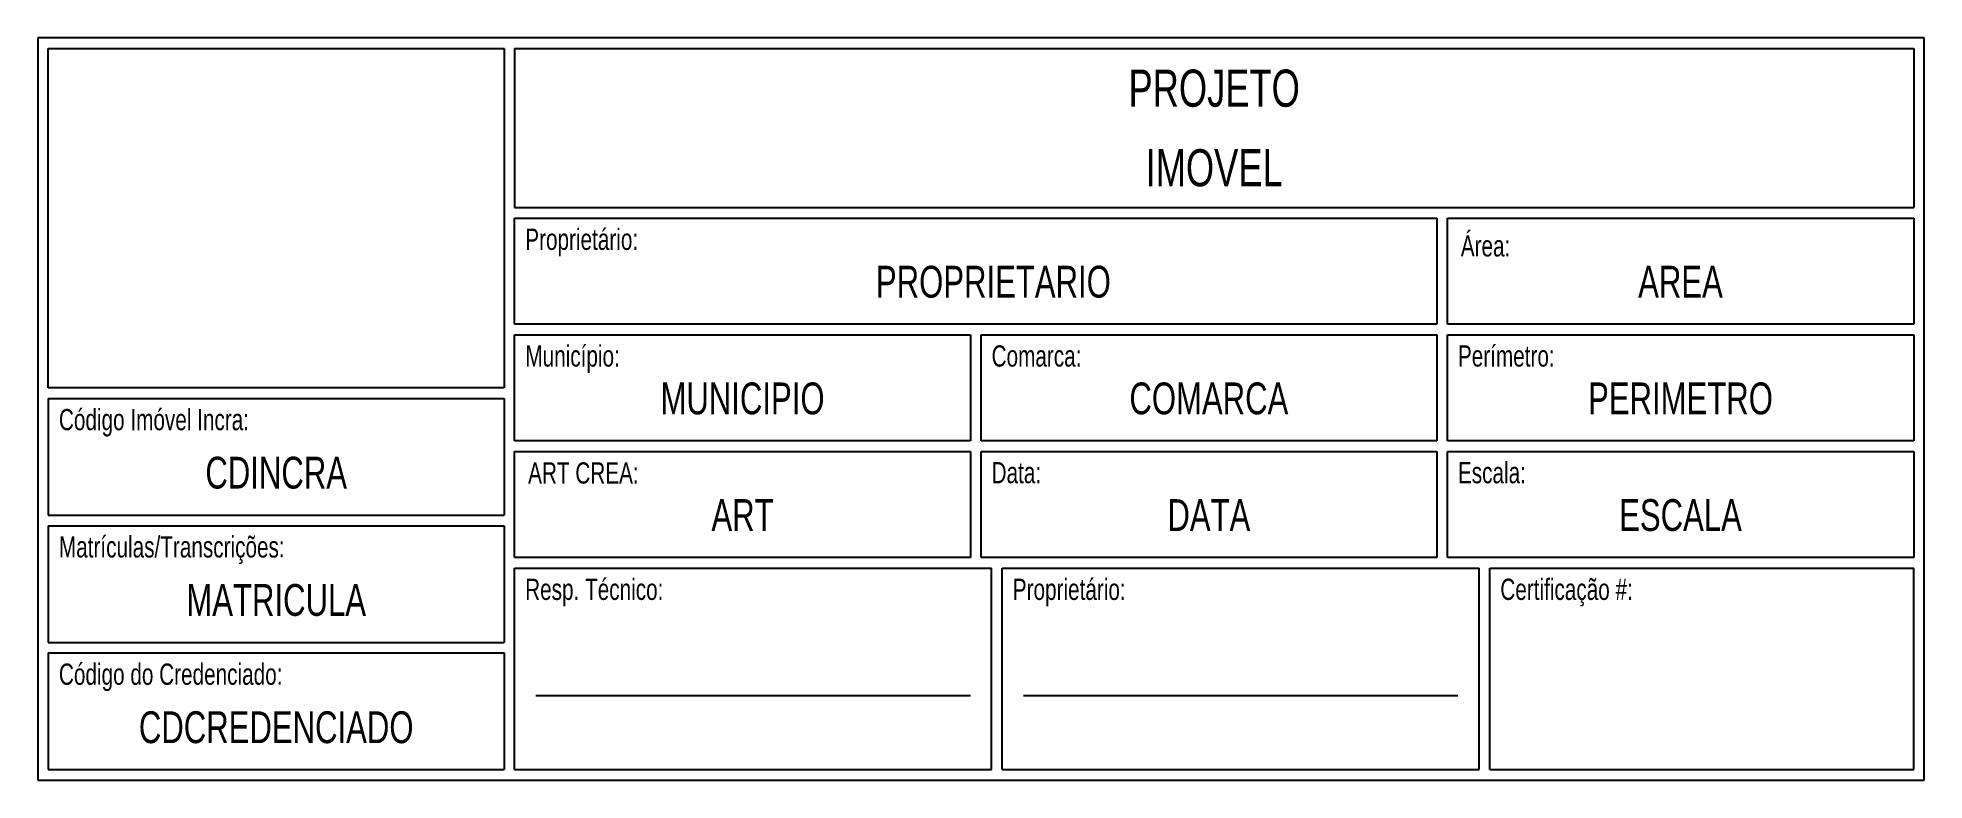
# Model space of a CAD drawing. Extents: x 0 to 178, y 0 to 70.
import ezdxf
from ezdxf.enums import TextEntityAlignment as Align

# ---------------------------------------------------------------- set-up
doc = ezdxf.new("R2010")
doc.units = 0
doc.styles.get("Standard").update_dxf_attribs({"font": 'arial.ttf'})

msp = doc.modelspace()

# ---------------------------------------------------------------- linework, layer by layer
for p, q in [((178, 70), (0, 70)), ((0, 70), (0, 0)), ((178, 0), (178, 70)), ((1, 69), (44, 69)), ((1, 37), (1, 69)), ((44, 69), (44, 37)), ((45, 69), (45, 54)), ((45, 69), (177, 69)), ((177, 69), (177, 54)), ((45, 54), (177, 54)), ((45, 53), (132, 53)), ((45, 43), (45, 53)), ((132, 53), (132, 43)), ((133, 53), (177, 53)), ((133, 43), (133, 53)), ((177, 53), (177, 43)), ((132, 43), (45, 43)), ((177, 43), (133, 43)), ((45, 42), (88, 42)), ((45, 32), (45, 42)), ((88, 42), (88, 32)), ((89, 42), (132, 42)), ((89, 32), (89, 42)), ((132, 42), (132, 32)), ((133, 42), (177, 42)), ((133, 32), (133, 42)), ((177, 42), (177, 32)), ((44, 37), (1, 37)), ((1, 36), (1, 25)), ((1, 36), (44, 36)), ((44, 36), (44, 25)), ((88, 32), (45, 32)), ((45, 31), (88, 31)), ((45, 21), (45, 31)), ((88, 31), (88, 21)), ((132, 32), (89, 32)), ((89, 31), (132, 31)), ((89, 21), (89, 31)), ((132, 31), (132, 21)), ((177, 32), (133, 32)), ((133, 31), (177, 31)), ((133, 21), (133, 31)), ((177, 31), (177, 21)), ((1, 25), (44, 25)), ((1, 24), (1, 13)), ((1, 24), (44, 24)), ((44, 24), (44, 13)), ((88, 21), (45, 21)), ((45, 20), (90, 20)), ((45, 1), (45, 20)), ((132, 21), (89, 21)), ((90, 1), (90, 20)), ((91, 20), (136, 20)), ((91, 1), (91, 20)), ((177, 21), (133, 21)), ((136, 1), (136, 20)), ((137, 20), (177, 20)), ((137, 1), (137, 20)), ((177, 1), (177, 20)), ((1, 13), (44, 13)), ((1, 12), (1, 1)), ((1, 12), (44, 12)), ((44, 12), (44, 1)), ((47, 8), (88, 8)), ((93, 8), (134, 8)), ((0, 0), (178, 0)), ((1, 1), (44, 1)), ((45, 1), (90, 1)), ((91, 1), (136, 1)), ((137, 1), (177, 1))]:
    msp.add_line(p, q)

# ---------------------------------------------------------------- texts
at = {"width": 0.7}
for s, p in [('Proprietário:', (46, 52)), ('Área:', (134.27, 51.38)), ('Município:', (46.01, 41)), ('Comarca:', (90, 41)), ('Perímetro:', (134, 41)), ('Código Imóvel Incra:', (2, 35)), ('ART CREA:', (46.27, 29.97)), ('Data:', (90, 30)), ('Escala:', (134, 30)), ('Matrículas/Transcrições:', (2, 23)), ('Resp. Técnico:', (45.99, 19)), ('Proprietário:', (92, 19)), ('Certificação #:', (138, 19)), ('Código do Credenciado:', (2, 11))]:
    msp.add_text(s, height=2, dxfattribs=at).set_placement(p, align=Align.TOP_LEFT)
at = {"width": 0.7, "flags": 8}
for tag, text, height, p in [('PROJETO', 'PROJETO XXXX', 3.5, (111, 65.25)), ('IMOVEL', 'IMÓVEL: XXX', 3.5, (111, 57.75)), ('PROPRIETARIO', 'JOSÉ FULANO DA SILVA SANTOS', 3, (90.17, 47)), ('AREA', '0,0000 ha', 3, (155, 47)), ('MUNICIPIO', 'NATAL - RN', 3, (66.5, 36)), ('COMARCA', 'NATAL - RN', 3, (110.5, 36)), ('PERIMETRO', '0,00 m', 3, (155, 36)), ('CDINCRA', ' ', 3, (22.5, 29)), ('ART', 'XXX', 3, (66.5, 25)), ('DATA', 'XX/2012', 3, (110.5, 25)), ('ESCALA', '1/1000', 3, (155, 25)), ('MATRICULA', ' ', 3, (22.5, 17)), ('CDCREDENCIADO', ' ', 3, (22.5, 5))]:
    msp.add_attdef(tag, text=text, height=height, dxfattribs=at).set_placement(p, align=Align.MIDDLE_CENTER)

doc.saveas('drawing.dxf')
